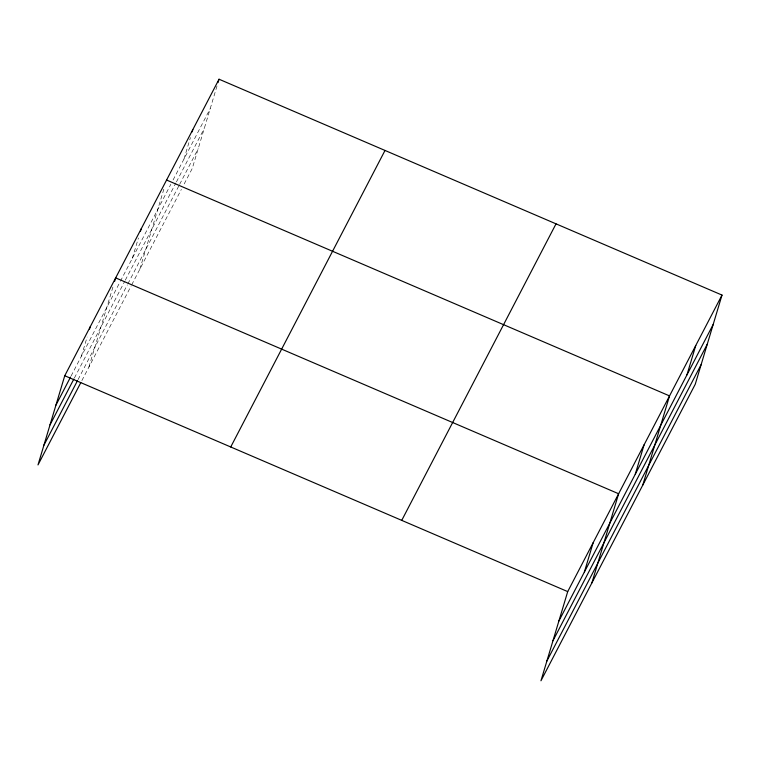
<?xml version="1.0" encoding="UTF-8"?>
<svg xmlns="http://www.w3.org/2000/svg" width="760" height="760" viewBox="0 0 760 760"><rect width="100%" height="100%" fill="white"/><g stroke="black" fill="none" stroke-linecap="round" stroke-linejoin="round"><path stroke-width="0.57" stroke-dasharray="3.8 2.85" d="M81.386 356.221L87.153 336.993M88.91 367.07L113.297 285.808M132.306 258.372L138.415 238.013M139.831 269.211L164.549 186.827M183.986 159.03L190.437 137.541M217.008 86.004L192.289 168.397L183.54 185.193M71.098 376L119.843 282.312M120.384 281.276L170.876 184.233M173.061 180.034L210.216 108.623M74.385 378.034L124.764 281.219M125.305 280.174L175.883 182.96M176.434 181.906L204.298 128.345M78.043 379.61L127.328 284.886M127.87 283.841L179.075 185.43M179.626 184.376L198.208 148.666M81.871 380.599L131.166 285.865M131.708 284.829L181.355 189.392"/><path stroke-width="1.14" d="M722 295.079L567.711 591.603L540.958 680.779L695.248 384.256L722 295.079L219.041 79.221L64.752 375.744L38 464.92L80.788 382.679M89.528 329.08L90.212 326.819M114.646 281.285L115.672 277.894L618.63 493.753L591.878 582.929M140.448 231.23L141.123 228.969M192.128 131.888L192.812 129.627M218.025 82.612L219.041 79.221M584.345 572.09L593.17 542.678M635.265 474.23L644.081 444.828M642.789 485.07L669.541 395.903L166.582 180.034M686.945 374.898L695.77 345.486M55.936 405.147L70.556 377.045M50.017 424.878L73.844 379.069M43.918 445.198L77.501 380.655M230.726 446.984L385.016 150.452M401.736 520.372L556.025 223.848M558.894 621.015L713.174 324.482M552.976 640.737L707.256 344.213M546.877 661.058L701.167 364.534M64.752 375.744L567.711 591.603"/></g></svg>
